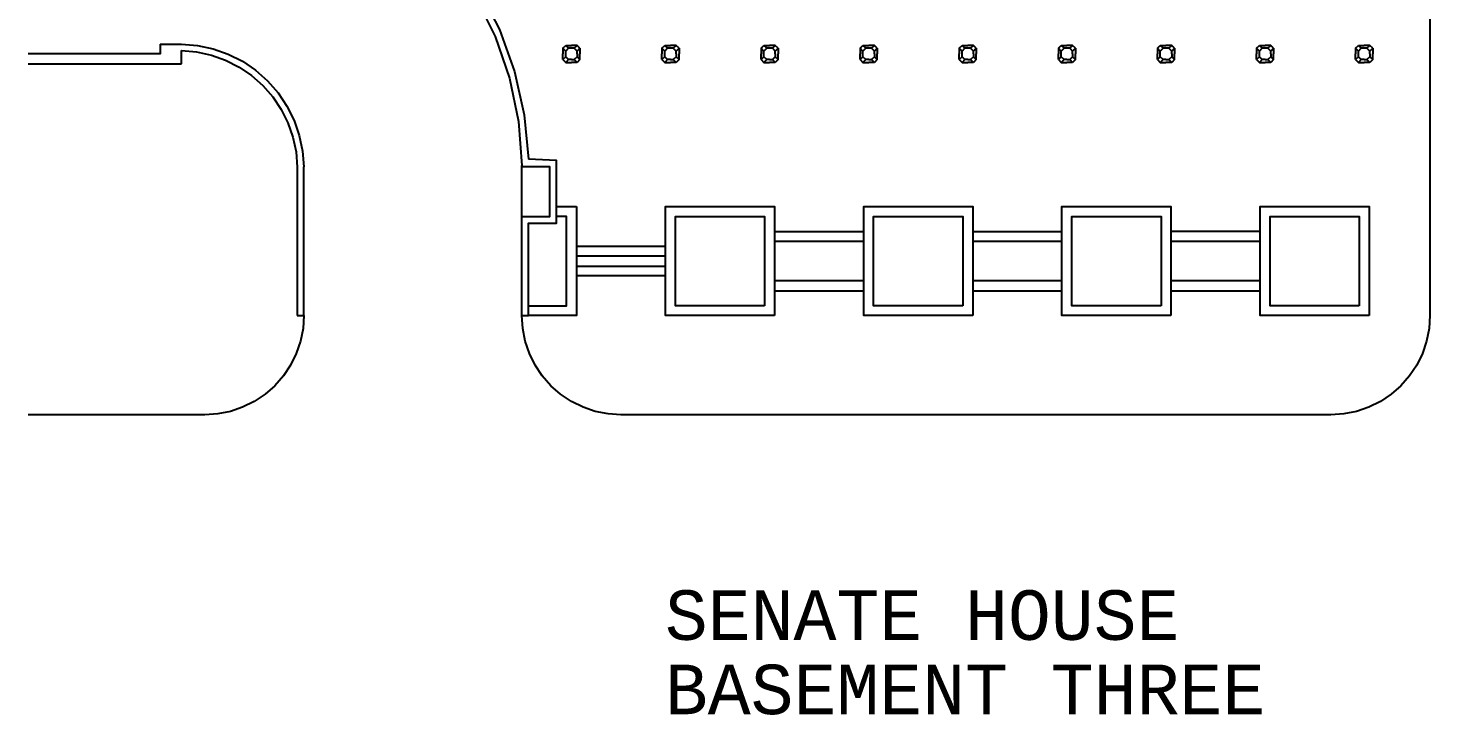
# Model space of a CAD drawing. Extents: x 301721 to 487446, y -38404 to 51035.
# Drawn here: x 301721 to 344164, y -38139 to -17352 of the extents above; entities that cross this region are included whole.
import ezdxf

# ---------------------------------------------------------------- set-up
doc = ezdxf.new("R2010")
doc.units = 0
doc.header["$MEASUREMENT"] = 0
for name, color, linetype in [('EXTERNAL_WORKS_P', 14, 'CONTINUOUS'), ('TEXT', 7, 'CONTINUOUS'), ('WA_EXT', 7, 'CONTINUOUS')]:
    doc.layers.add(name, color=color, linetype=linetype)
doc.styles.add('MONOTXT', font='monotxt.shx')

msp = doc.modelspace()

# ---------------------------------------------------------------- linework, layer by layer
at = {"layer": 'EXTERNAL_WORKS_P'}
for p, q in [((344164, -15485), (344164, -26055)), ((305721, -17835), (306371, -17835)), ((306371, -18435), (306371, -18035)), ((306371, -18035), (306382, -18035)), ((301721, -18435), (306371, -18435)), ((309871, -21557), (309871, -26055)), ((310071, -26055), (310071, -21555)), ((316671, -26055), (316671, -21513)), ((317721, -22755), (318321, -22755)), ((324321, -23505), (327021, -23505)), ((330321, -23505), (333021, -23505)), ((339021, -23505), (336321, -23505)), ((318321, -23955), (321021, -23955)), ((324321, -23805), (327021, -23805)), ((330321, -23805), (333021, -23805)), ((336321, -23805), (339021, -23805)), ((321021, -24255), (318321, -24255)), ((318321, -24555), (321021, -24555)), ((321021, -24855), (318321, -24855)), ((327021, -25005), (324321, -25005)), ((333021, -25005), (330321, -25005)), ((339021, -25005), (336321, -25005)), ((324321, -25305), (327021, -25305)), ((330321, -25305), (333021, -25305)), ((336321, -25305), (339021, -25305)), ((309871, -26055), (310071, -26055)), ((316671, -26055), (316871, -26055)), ((307071, -29055), (301721, -29055)), ((341164, -29055), (319671, -29055))]:
    msp.add_line(p, q, dxfattribs=at)
at = {"layer": 'EXTERNAL_WORKS_P', "linetype": 'Continuous'}
for p, q in [((315269, -16406), (315865, -17604)), ((315378, -16196), (315993, -17396)), ((315993, -17396), (316451, -18664)), ((315865, -17604), (316301, -18869)), ((306369, -18035), (306824, -18074)), ((306371, -17835), (306852, -17876)), ((306824, -18074), (307271, -18171)), ((306852, -17876), (307324, -17979)), ((307271, -18171), (307701, -18324)), ((307324, -17979), (307779, -18140)), ((307779, -18140), (308210, -18358)), ((307701, -18324), (308109, -18531)), ((308109, -18531), (308487, -18788)), ((308210, -18358), (308609, -18630)), ((308609, -18630), (308971, -18949)), ((316451, -18664), (316744, -19980)), ((308487, -18788), (308829, -19091)), ((308829, -19091), (309130, -19435)), ((308971, -18949), (309289, -19313)), ((316301, -18869), (316572, -20179)), ((309130, -19435), (309385, -19814)), ((309289, -19313), (309558, -19714)), ((309385, -19814), (309589, -20223)), ((309558, -19714), (309774, -20145)), ((309589, -20223), (309740, -20654)), ((309774, -20145), (309933, -20601)), ((316572, -20179), (316671, -21513)), ((316744, -19980), (316868, -21323)), ((309740, -20654), (309834, -21101)), ((309933, -20601), (310033, -21074)), ((309834, -21101), (309871, -21557)), ((310033, -21074), (310071, -21555)), ((310071, -26055), (310046, -26446)), ((316697, -26446), (316671, -26055)), ((344164, -26055), (344138, -26446)), ((310046, -26446), (309969, -26831)), ((316774, -26831), (316697, -26446)), ((344138, -26446), (344061, -26831)), ((309969, -26831), (309843, -27203)), ((316900, -27203), (316774, -26831)), ((344061, -26831), (343935, -27203)), ((309669, -27555), (309451, -27881)), ((309843, -27203), (309669, -27555)), ((317073, -27555), (316900, -27203)), ((317291, -27881), (317073, -27555)), ((343762, -27555), (343544, -27881)), ((343935, -27203), (343762, -27555)), ((309451, -27881), (309193, -28176)), ((317550, -28176), (317291, -27881)), ((343544, -27881), (343285, -28176)), ((308898, -28435), (308571, -28653)), ((309193, -28176), (308898, -28435)), ((317845, -28435), (317550, -28176)), ((318171, -28653), (317845, -28435)), ((342990, -28435), (342664, -28653)), ((343285, -28176), (342990, -28435)), ((308219, -28827), (307848, -28953)), ((308571, -28653), (308219, -28827)), ((318523, -28827), (318171, -28653)), ((318895, -28953), (318523, -28827)), ((342312, -28827), (341940, -28953)), ((342664, -28653), (342312, -28827)), ((307463, -29029), (307071, -29055)), ((307848, -28953), (307463, -29029)), ((319280, -29029), (318895, -28953)), ((319671, -29055), (319280, -29029)), ((341555, -29029), (341164, -29055)), ((341940, -28953), (341555, -29029))]:
    msp.add_line(p, q, dxfattribs=at)
at = {"layer": 'EXTERNAL_WORKS_P'}
for points in [[(305721, -17835), (305721, -18135), (301721, -18135)], [(316671, -26055), (316671, -23055), (317521, -23055), (317521, -21555), (316671, -21555)], [(316871, -26055), (316871, -23255), (317721, -23255), (317721, -21364), (316868, -21323)], [(318321, -22755), (318321, -26055), (316871, -26055)], [(316871, -26055), (316871, -25755), (318021, -25755), (318021, -23055), (317721, -23055), (317721, -22755)], [(324321, -26055), (321021, -26055), (321021, -22755), (324321, -22755), (324321, -26055)], [(330321, -26055), (327021, -26055), (327021, -22755), (330321, -22755), (330321, -26055)], [(336321, -26055), (333021, -26055), (333021, -22755), (336321, -22755), (336321, -26055)], [(342321, -26055), (339021, -26055), (339021, -22755), (342321, -22755), (342321, -26055)], [(324021, -25755), (321321, -25755), (321321, -23055), (324021, -23055), (324021, -25755)], [(330021, -25755), (327321, -25755), (327321, -23055), (330021, -23055), (330021, -25755)], [(336021, -25755), (333321, -25755), (333321, -23055), (336021, -23055), (336021, -25755)], [(342021, -25755), (339321, -25755), (339321, -23055), (342021, -23055), (342021, -25755)]]:
    msp.add_lwpolyline(points, dxfattribs=at)
at = {"layer": 'WA_EXT'}
for p, q in [((317913, -17963), (317999, -17877)), ((317999, -18049), (317913, -17963)), ((317913, -17963), (317913, -18135)), ((317913, -18307), (317913, -18135)), ((317999, -18221), (317913, -18307)), ((318085, -17963), (317999, -17877)), ((317999, -17877), (318171, -17877)), ((317999, -18049), (318085, -17963)), ((317999, -18135), (317999, -18049)), ((317999, -18221), (317999, -18135)), ((318085, -18307), (317999, -18221)), ((318171, -17963), (318085, -17963)), ((318344, -17877), (318171, -17877)), ((318257, -17963), (318171, -17963)), ((318257, -17963), (318344, -17877)), ((318257, -17963), (318344, -18049)), ((318344, -18221), (318257, -18307)), ((318430, -17963), (318344, -17877)), ((318344, -18049), (318430, -17963)), ((318344, -18135), (318344, -18049)), ((318344, -18135), (318344, -18221)), ((318344, -18221), (318430, -18307)), ((318430, -17963), (318430, -18135)), ((318430, -18307), (318430, -18135)), ((320913, -17963), (320999, -17877)), ((320999, -18049), (320913, -17963)), ((320913, -17963), (320913, -18135)), ((320913, -18307), (320913, -18135)), ((320999, -18221), (320913, -18307)), ((321085, -17963), (320999, -17877)), ((320999, -17877), (321171, -17877)), ((320999, -18049), (321085, -17963)), ((320999, -18135), (320999, -18049)), ((320999, -18221), (320999, -18135)), ((321085, -18307), (320999, -18221)), ((321171, -17963), (321085, -17963)), ((321344, -17877), (321171, -17877)), ((321257, -17963), (321171, -17963)), ((321257, -17963), (321344, -17877)), ((321257, -17963), (321344, -18049)), ((321344, -18221), (321257, -18307)), ((321430, -17963), (321344, -17877)), ((321344, -18049), (321430, -17963)), ((321344, -18135), (321344, -18049)), ((321344, -18135), (321344, -18221)), ((321344, -18221), (321430, -18307)), ((321430, -17963), (321430, -18135)), ((321430, -18307), (321430, -18135)), ((323913, -17963), (323999, -17877)), ((323999, -18049), (323913, -17963)), ((323913, -17963), (323913, -18135)), ((323913, -18307), (323913, -18135)), ((323999, -18221), (323913, -18307)), ((324085, -17963), (323999, -17877)), ((323999, -17877), (324171, -17877)), ((323999, -18049), (324085, -17963)), ((323999, -18135), (323999, -18049)), ((323999, -18221), (323999, -18135)), ((324085, -18307), (323999, -18221)), ((324171, -17963), (324085, -17963)), ((324344, -17877), (324171, -17877)), ((324257, -17963), (324171, -17963)), ((324257, -17963), (324344, -17877)), ((324257, -17963), (324344, -18049)), ((324344, -18221), (324257, -18307)), ((324430, -17963), (324344, -17877)), ((324344, -18049), (324430, -17963)), ((324344, -18135), (324344, -18049)), ((324344, -18135), (324344, -18221)), ((324344, -18221), (324430, -18307)), ((324430, -17963), (324430, -18135)), ((324430, -18307), (324430, -18135)), ((326913, -17963), (326999, -17877)), ((326999, -18049), (326913, -17963)), ((326913, -17963), (326913, -18135)), ((326913, -18307), (326913, -18135)), ((326999, -18221), (326913, -18307)), ((327085, -17963), (326999, -17877)), ((326999, -17877), (327171, -17877)), ((326999, -18049), (327085, -17963)), ((326999, -18135), (326999, -18049)), ((326999, -18221), (326999, -18135)), ((327085, -18307), (326999, -18221)), ((327171, -17963), (327085, -17963)), ((327344, -17877), (327171, -17877)), ((327257, -17963), (327171, -17963)), ((327257, -17963), (327344, -17877)), ((327257, -17963), (327344, -18049)), ((327344, -18221), (327257, -18307)), ((327430, -17963), (327344, -17877)), ((327344, -18049), (327430, -17963)), ((327344, -18135), (327344, -18049)), ((327344, -18135), (327344, -18221)), ((327344, -18221), (327430, -18307)), ((327430, -17963), (327430, -18135)), ((327430, -18307), (327430, -18135)), ((329913, -17963), (329999, -17877)), ((329999, -18049), (329913, -17963)), ((329913, -17963), (329913, -18135)), ((329913, -18307), (329913, -18135)), ((329999, -18221), (329913, -18307)), ((330085, -17963), (329999, -17877)), ((329999, -17877), (330171, -17877)), ((329999, -18049), (330085, -17963)), ((329999, -18135), (329999, -18049)), ((329999, -18221), (329999, -18135)), ((330085, -18307), (329999, -18221)), ((330171, -17963), (330085, -17963)), ((330344, -17877), (330171, -17877)), ((330257, -17963), (330171, -17963)), ((330257, -17963), (330344, -17877)), ((330257, -17963), (330344, -18049)), ((330344, -18221), (330257, -18307)), ((330430, -17963), (330344, -17877)), ((330344, -18049), (330430, -17963)), ((330344, -18135), (330344, -18049)), ((330344, -18135), (330344, -18221)), ((330344, -18221), (330430, -18307)), ((330430, -17963), (330430, -18135)), ((330430, -18307), (330430, -18135)), ((332913, -17963), (332999, -17877)), ((332999, -18049), (332913, -17963)), ((332913, -17963), (332913, -18135)), ((332913, -18307), (332913, -18135)), ((332999, -18221), (332913, -18307)), ((333085, -17963), (332999, -17877)), ((332999, -17877), (333171, -17877)), ((332999, -18049), (333085, -17963)), ((332999, -18135), (332999, -18049)), ((332999, -18221), (332999, -18135)), ((333085, -18307), (332999, -18221)), ((333171, -17963), (333085, -17963)), ((333344, -17877), (333171, -17877)), ((333257, -17963), (333171, -17963)), ((333257, -17963), (333344, -17877)), ((333257, -17963), (333344, -18049)), ((333344, -18221), (333257, -18307)), ((333430, -17963), (333344, -17877)), ((333344, -18049), (333430, -17963)), ((333344, -18135), (333344, -18049)), ((333344, -18135), (333344, -18221)), ((333344, -18221), (333430, -18307)), ((333430, -17963), (333430, -18135)), ((333430, -18307), (333430, -18135)), ((335913, -17963), (335999, -17877)), ((335999, -18049), (335913, -17963)), ((335913, -17963), (335913, -18135)), ((335913, -18307), (335913, -18135)), ((335999, -18221), (335913, -18307)), ((336085, -17963), (335999, -17877)), ((335999, -17877), (336171, -17877)), ((335999, -18049), (336085, -17963)), ((335999, -18135), (335999, -18049)), ((335999, -18221), (335999, -18135)), ((336085, -18307), (335999, -18221)), ((336171, -17963), (336085, -17963)), ((336344, -17877), (336171, -17877)), ((336257, -17963), (336171, -17963)), ((336257, -17963), (336344, -17877)), ((336257, -17963), (336344, -18049)), ((336344, -18221), (336257, -18307)), ((336430, -17963), (336344, -17877)), ((336344, -18049), (336430, -17963)), ((336344, -18135), (336344, -18049)), ((336344, -18135), (336344, -18221)), ((336344, -18221), (336430, -18307)), ((336430, -17963), (336430, -18135)), ((336430, -18307), (336430, -18135)), ((338913, -17963), (338999, -17877)), ((338999, -18049), (338913, -17963)), ((338913, -17963), (338913, -18135)), ((338913, -18307), (338913, -18135)), ((338999, -18221), (338913, -18307)), ((339085, -17963), (338999, -17877)), ((338999, -17877), (339171, -17877)), ((338999, -18049), (339085, -17963)), ((338999, -18135), (338999, -18049)), ((338999, -18221), (338999, -18135)), ((339085, -18307), (338999, -18221)), ((339171, -17963), (339085, -17963)), ((339344, -17877), (339171, -17877)), ((339257, -17963), (339171, -17963)), ((339257, -17963), (339344, -17877)), ((339257, -17963), (339344, -18049)), ((339344, -18221), (339257, -18307)), ((339430, -17963), (339344, -17877)), ((339344, -18049), (339430, -17963)), ((339344, -18135), (339344, -18049)), ((339344, -18135), (339344, -18221)), ((339344, -18221), (339430, -18307)), ((339430, -17963), (339430, -18135)), ((339430, -18307), (339430, -18135)), ((341913, -17963), (341999, -17877)), ((341999, -18049), (341913, -17963)), ((341913, -17963), (341913, -18135)), ((341913, -18307), (341913, -18135)), ((341999, -18221), (341913, -18307)), ((342085, -17963), (341999, -17877)), ((341999, -17877), (342171, -17877)), ((341999, -18049), (342085, -17963)), ((341999, -18135), (341999, -18049)), ((341999, -18221), (341999, -18135)), ((342085, -18307), (341999, -18221)), ((342171, -17963), (342085, -17963)), ((342344, -17877), (342171, -17877)), ((342257, -17963), (342171, -17963)), ((342257, -17963), (342344, -17877)), ((342257, -17963), (342344, -18049)), ((342344, -18221), (342257, -18307)), ((342430, -17963), (342344, -17877)), ((342344, -18049), (342430, -17963)), ((342344, -18135), (342344, -18049)), ((342344, -18135), (342344, -18221)), ((342344, -18221), (342430, -18307)), ((342430, -17963), (342430, -18135)), ((342430, -18307), (342430, -18135)), ((317913, -18307), (317999, -18393)), ((318085, -18307), (317999, -18393)), ((317999, -18393), (318171, -18393)), ((318171, -18307), (318085, -18307)), ((318171, -18307), (318257, -18307)), ((318344, -18393), (318171, -18393)), ((318257, -18307), (318344, -18393)), ((318430, -18307), (318344, -18393)), ((320913, -18307), (320999, -18393)), ((321085, -18307), (320999, -18393)), ((320999, -18393), (321171, -18393)), ((321171, -18307), (321085, -18307)), ((321171, -18307), (321257, -18307)), ((321344, -18393), (321171, -18393)), ((321257, -18307), (321344, -18393)), ((321430, -18307), (321344, -18393)), ((323913, -18307), (323999, -18393)), ((324085, -18307), (323999, -18393)), ((323999, -18393), (324171, -18393)), ((324171, -18307), (324085, -18307)), ((324171, -18307), (324257, -18307)), ((324344, -18393), (324171, -18393)), ((324257, -18307), (324344, -18393)), ((324430, -18307), (324344, -18393)), ((326913, -18307), (326999, -18393)), ((327085, -18307), (326999, -18393)), ((326999, -18393), (327171, -18393)), ((327171, -18307), (327085, -18307)), ((327171, -18307), (327257, -18307)), ((327344, -18393), (327171, -18393)), ((327257, -18307), (327344, -18393)), ((327430, -18307), (327344, -18393)), ((329913, -18307), (329999, -18393)), ((330085, -18307), (329999, -18393)), ((329999, -18393), (330171, -18393)), ((330171, -18307), (330085, -18307)), ((330171, -18307), (330257, -18307)), ((330344, -18393), (330171, -18393)), ((330257, -18307), (330344, -18393)), ((330430, -18307), (330344, -18393)), ((332913, -18307), (332999, -18393)), ((333085, -18307), (332999, -18393)), ((332999, -18393), (333171, -18393)), ((333171, -18307), (333085, -18307)), ((333171, -18307), (333257, -18307)), ((333344, -18393), (333171, -18393)), ((333257, -18307), (333344, -18393)), ((333430, -18307), (333344, -18393)), ((335913, -18307), (335999, -18393)), ((336085, -18307), (335999, -18393)), ((335999, -18393), (336171, -18393)), ((336171, -18307), (336085, -18307)), ((336171, -18307), (336257, -18307)), ((336344, -18393), (336171, -18393)), ((336257, -18307), (336344, -18393)), ((336430, -18307), (336344, -18393)), ((338913, -18307), (338999, -18393)), ((339085, -18307), (338999, -18393)), ((338999, -18393), (339171, -18393)), ((339171, -18307), (339085, -18307)), ((339171, -18307), (339257, -18307)), ((339344, -18393), (339171, -18393)), ((339257, -18307), (339344, -18393)), ((339430, -18307), (339344, -18393)), ((341913, -18307), (341999, -18393)), ((342085, -18307), (341999, -18393)), ((341999, -18393), (342171, -18393)), ((342171, -18307), (342085, -18307)), ((342171, -18307), (342257, -18307)), ((342344, -18393), (342171, -18393)), ((342257, -18307), (342344, -18393)), ((342430, -18307), (342344, -18393))]:
    msp.add_line(p, q, dxfattribs=at)

# ---------------------------------------------------------------- texts
at = {"layer": 'TEXT', "style": 'MONOTXT'}
for s, p in [('SENATE HOUSE', (321002, -35866)), ('BASEMENT THREE', (321002, -38116))]:
    msp.add_text(s, height=1500, dxfattribs=at).set_placement(p)

doc.saveas('drawing.dxf')
